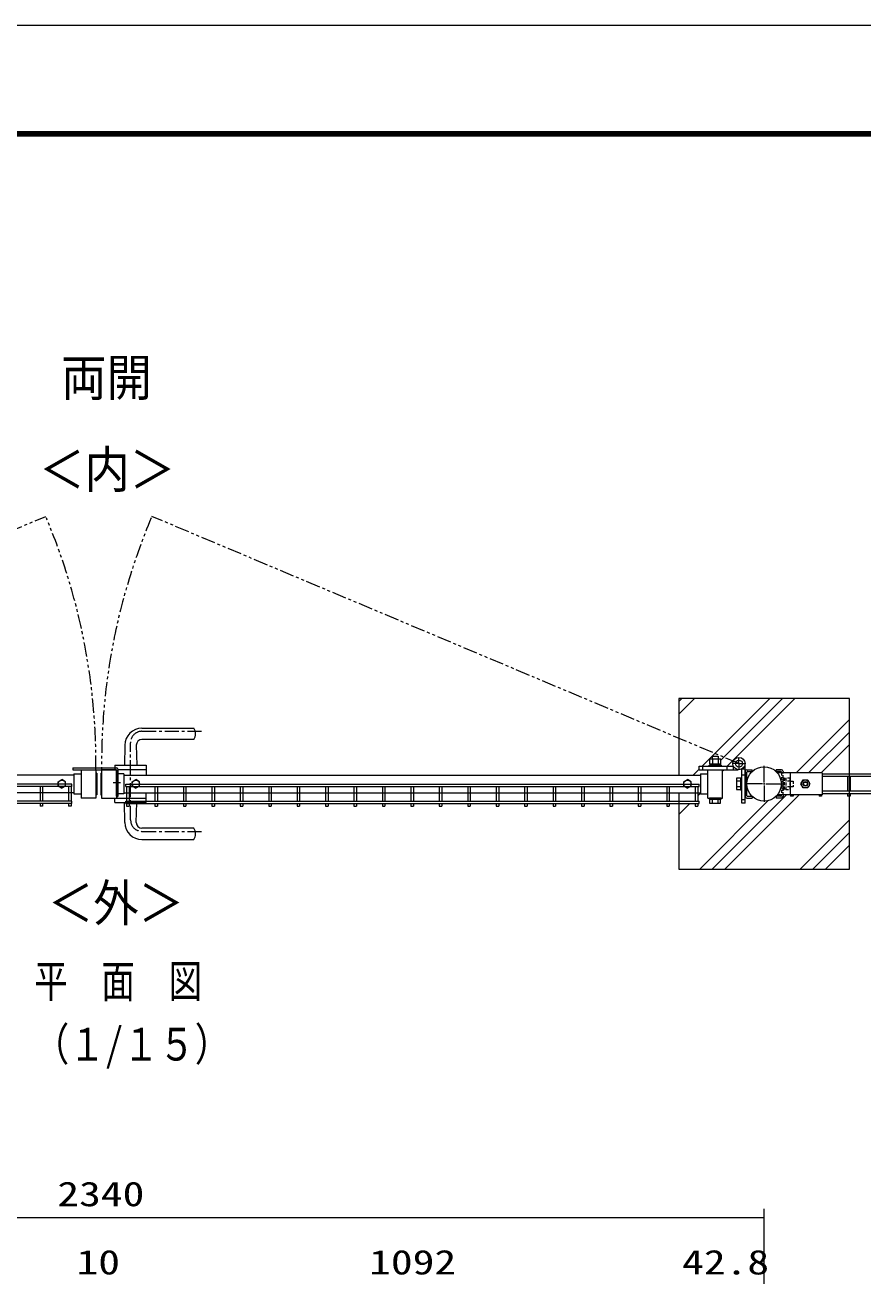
# Model space of a CAD drawing. Units: millimetres at full size; details may follow other scales. Extents: x -4455 to 4455, y -3150 to 3150.
# Drawn here: x 1147 to 2620, y 950 to 3150 of the extents above; entities that cross this region are included whole.
import ezdxf
from ezdxf.enums import TextEntityAlignment as Align

# ---------------------------------------------------------------- set-up
doc = ezdxf.new("R2010")
doc.units = ezdxf.units.MM
doc.header["$LTSCALE"] = 20
for name, pattern in [('USER1', [2, 1.25, -0.25, 0.25, -0.25]), ('USER2', [0.375, 0.25, -0.125]), ('USER3', [2.5, 1.25, -0.25, 0.25, -0.25, 0.25, -0.25])]:
    doc.linetypes.add(name, pattern=pattern)
for name, color, linetype, lineweight in [('0-0_外形線', 7, 'Continuous', 18), ('0-1_軸線', 2, 'USER1', 18), ('0-2_0', 3, 'USER2', 18), ('0-3_寸法線', 1, 'Continuous', 18), ('0-5_扉縦枠', 7, 'Continuous', 18), ('0-6_NEO', 152, 'Continuous', 18), ('0-7_丁番', 3, 'Continuous', 18), ('0-9_1', 7, 'Continuous', 18), ('0-A_2', 7, 'Continuous', 18), ('0-B_扉横枠', 7, 'Continuous', 18), ('0-C_細線', 2, 'Continuous', 18), ('0-D_ハッチング', 253, 'Continuous', 18)]:
    doc.layers.add(name, color=color, linetype=linetype, lineweight=lineweight)
doc.styles.add('ＭＳ ゴシック', font='')
doc.styles.get('ＭＳ ゴシック').set_extended_font_data('MS Gothic')

msp = doc.modelspace()

# ---------------------------------------------------------------- linework, layer by layer
at = {"layer": '0-0_外形線'}
for p, q in [((2596.67, 1965.17), (2296.67, 1965.17)), ((2296.67, 1965.17), (2296.67, 1830.67)), ((2596.67, 1665.17), (2596.67, 1965.17)), ((1352.67, 1913.17), (1443.99, 1913.17)), ((1443.99, 1893.17), (1352.67, 1893.17)), ((1322.67, 1883.17), (1321.67, 1848.17)), ((1342.67, 1883.17), (1343.67, 1848.17)), ((1271.67, 1834.17), (1271.67, 1796.17)), ((1273.27, 1834.17), (1271.67, 1834.17)), ((1273.27, 1834.17), (1273.27, 1796.17)), ((1280.07, 1834.17), (1280.07, 1796.17)), ((1280.07, 1834.17), (1281.67, 1834.17)), ((1281.67, 1834.17), (1281.67, 1796.17)), ((1305.17, 1848.17), (1305.17, 1840.17)), ((1305.17, 1848.17), (1360.17, 1848.17)), ((1360.17, 1840.17), (1310.87, 1840.17)), ((1360.17, 1848.17), (1360.17, 1830.67)), ((2352.92, 1840.17), (2378.92, 1840.17)), ((2413.23, 1837.17), (2413.23, 1793.17)), ((2416.23, 1840.17), (2425.7, 1840.17)), ((2416.42, 1794.37), (2416.42, 1835.97)), ((2417.42, 1836.97), (2425.7, 1836.97)), ((2425.7, 1836.97), (2425.7, 1840.17)), ((2477.11, 1840.17), (2467.64, 1840.17)), ((2467.64, 1836.97), (2467.64, 1840.17)), ((2475.92, 1836.97), (2467.64, 1836.97)), ((2476.92, 1834.67), (2476.92, 1835.97)), ((2480.11, 1837.17), (2480.11, 1834.67)), ((1205.17, 1818.92), (1211.67, 1822.67)), ((1205.17, 1811.42), (1205.17, 1818.92)), ((1205.17, 1811.42), (1211.67, 1807.67)), ((1218.17, 1818.92), (1211.67, 1822.67)), ((1218.17, 1811.42), (1211.67, 1807.67)), ((1218.17, 1811.42), (1218.17, 1818.92)), ((1335.17, 1818.92), (1341.67, 1822.67)), ((1335.17, 1811.42), (1335.17, 1818.92)), ((1335.17, 1811.42), (1341.67, 1807.67)), ((1348.17, 1818.92), (1341.67, 1822.67)), ((1348.17, 1811.42), (1341.67, 1807.67)), ((1348.17, 1811.42), (1348.17, 1818.92)), ((2305.22, 1818.92), (2311.72, 1822.67)), ((2305.22, 1811.42), (2305.22, 1818.92)), ((2305.22, 1811.42), (2311.72, 1807.67)), ((2318.22, 1818.92), (2311.72, 1822.67)), ((2318.22, 1811.42), (2311.72, 1807.67)), ((2318.22, 1811.42), (2318.22, 1818.92)), ((1273.27, 1796.17), (1271.67, 1796.17)), ((1280.07, 1796.17), (1281.67, 1796.17)), ((1305.17, 1782.17), (1305.17, 1790.17)), ((1308.67, 1793.37), (1308.67, 1790.17)), ((1360.17, 1782.17), (1360.17, 1799.67)), ((2296.67, 1799.67), (2296.67, 1665.17)), ((2416.23, 1790.17), (2425.7, 1790.17)), ((2417.42, 1793.37), (2425.7, 1793.37)), ((2425.7, 1793.37), (2425.7, 1790.17)), ((2475.92, 1793.37), (2467.64, 1793.37)), ((2467.64, 1793.37), (2467.64, 1790.17)), ((2477.11, 1790.17), (2467.64, 1790.17)), ((2476.92, 1794.37), (2476.92, 1795.67)), ((2480.11, 1795.67), (2480.11, 1793.17)), ((1305.17, 1782.17), (1360.17, 1782.17)), ((1322.67, 1747.17), (1321.67, 1782.17)), ((1342.67, 1747.17), (1343.67, 1782.17)), ((1443.99, 1737.17), (1352.67, 1737.17)), ((1352.67, 1717.17), (1443.99, 1717.17)), ((2296.67, 1665.17), (2596.67, 1665.17))]:
    msp.add_line(p, q, dxfattribs=at)
for centre, radius in [((2446.67, 1815.17), 30.25), ((1211.67, 1815.17), 6.5), ((1341.67, 1815.17), 6.5), ((2311.72, 1815.17), 6.5)]:
    msp.add_circle(centre, radius, dxfattribs=at)
for centre, radius, start, end in [((1352.67, 1883.17), 30, 90, 180), ((1352.67, 1883.17), 10, 90, 180), ((1426.67, 1903.17), 20, 330, 30), ((2416.23, 1837.17), 3, 90, 180), ((2417.42, 1835.97), 1, 90, 180), ((2475.92, 1835.97), 1, 0, 90), ((2477.11, 1837.17), 3, 0, 90), ((2416.23, 1793.17), 3, 180, 270), ((2417.42, 1794.37), 1, 180, 270), ((2475.92, 1794.37), 1, 270, 0), ((2477.11, 1793.17), 3, 270, 0), ((1352.67, 1747.17), 30, 180, 270), ((1352.67, 1747.17), 10, 180, 270), ((1426.67, 1727.17), 20, 330, 30)]:
    msp.add_arc(centre, radius, start, end, dxfattribs=at)
at = {"layer": '0-1_軸線'}
for p, q in [((1352.67, 1907.67), (1457.19, 1907.67)), ((1332.67, 1751.67), (1332.67, 1887.67)), ((1314.87, 1816.77), (1301.97, 1816.77)), ((1352.67, 1731.67), (1457.19, 1731.67))]:
    msp.add_line(p, q, dxfattribs=at)
for centre, start, end in [((1352.67, 1887.67), 90, 180), ((1352.67, 1751.67), 180, 270)]:
    msp.add_arc(centre, 20, start, end, dxfattribs=at)
at = {"layer": '0-2_0'}
for p, q in [((2476.92, 1834.67), (2476.92, 1795.67)), ((2480.11, 1795.67), (2480.11, 1834.67)), ((2480.13, 1825.64), (2480.13, 1804.64)), ((2480.13, 1825.64), (2482.13, 1825.64)), ((2482.13, 1804.64), (2480.13, 1804.64)), ((2482.13, 1825.64), (2482.13, 1804.64)), ((2482.13, 1824.34), (2484.63, 1824.34)), ((2484.63, 1805.94), (2482.13, 1805.94)), ((2484.63, 1824.95), (2484.63, 1805.32)), ((2492.63, 1824.95), (2484.63, 1824.95)), ((2492.63, 1820.05), (2484.63, 1820.05)), ((2492.63, 1810.23), (2484.63, 1810.23)), ((2484.63, 1805.32), (2492.63, 1805.32)), ((2492.63, 1805.32), (2492.63, 1824.95)), ((2492.63, 1820.14), (2497.63, 1820.14)), ((2497.63, 1810.14), (2492.63, 1810.14)), ((2497.63, 1820.14), (2497.63, 1810.14))]:
    msp.add_line(p, q, dxfattribs=at)
at = {"layer": '0-2_0', "linetype": 'Continuous'}
msp.add_lwpolyline([(-4455.26, 3150.03), (4454.74, 3150.03), (4454.74, -3149.97), (-4455.26, -3149.97)], close=True, dxfattribs=at)
at = {"layer": '0-2_0', "color": 7, "linetype": 'Continuous'}
for points in [[(-4155.26, 2962.53), (4154.74, 2962.53), (4154.74, -2962.47), (-4155.26, -2962.47)], [(-4153.38, 2960.66), (4152.87, 2960.66), (4152.87, -2960.59), (-4153.38, -2960.59)], [(-4151.51, 2958.78), (4150.99, 2958.78), (4150.99, -2958.72), (-4151.51, -2958.72)], [(-4149.63, 2956.91), (4149.12, 2956.91), (4149.12, -2956.84), (-4149.63, -2956.84)], [(-4147.76, 2955.03), (4147.24, 2955.03), (4147.24, -2954.97), (-4147.76, -2954.97)]]:
    msp.add_lwpolyline(points, close=True, dxfattribs=at)
at = {"layer": '0-3_寸法線'}
msp.add_line((2446.67, 623.93), (2446.67, 1067.59), dxfattribs=at)
at = {"layer": '0-3_寸法線', "color": 2}
msp.add_line((106.67, 1052.59), (2446.67, 1052.59), dxfattribs=at)
at = {"layer": '0-5_扉縦枠'}
for p, q in [((1245.67, 1840.17), (1245.67, 1790.17)), ((1245.67, 1840.17), (1271.67, 1840.17)), ((1271.67, 1840.17), (1271.67, 1790.17)), ((1281.67, 1840.17), (1281.67, 1790.17)), ((1307.67, 1840.17), (1281.67, 1840.17)), ((1307.67, 1840.17), (1307.67, 1790.17)), ((2347.67, 1790.17), (2347.67, 1840.17)), ((2373.67, 1790.17), (2373.67, 1840.17)), ((1271.67, 1790.17), (1245.67, 1790.17)), ((1281.67, 1790.17), (1360.17, 1790.17)), ((2347.67, 1790.17), (2373.67, 1790.17))]:
    msp.add_line(p, q, dxfattribs=at)
at = {"layer": '0-6_NEO'}
for p, q in [((3067.23, 1832.42), (2548.52, 1832.42)), ((3067.23, 1827.92), (2548.52, 1827.92)), ((2593.22, 1827.92), (2593.22, 1802.42)), ((2597.72, 1827.92), (2597.72, 1802.42)), ((1229.2, 1814.92), (220.67, 1814.92)), ((1229.2, 1810.42), (220.67, 1810.42)), ((1173.42, 1810.42), (1173.42, 1784.92)), ((1177.92, 1810.42), (1177.92, 1784.92)), ((1223.42, 1810.42), (1223.42, 1784.92)), ((1227.92, 1810.42), (1227.92, 1784.92)), ((1229.2, 1810.42), (1229.2, 1814.92)), ((1324.15, 1814.92), (2332.67, 1814.92)), ((1324.15, 1810.42), (1324.15, 1814.92)), ((1324.15, 1810.42), (2332.67, 1810.42)), ((1325.42, 1810.42), (1325.42, 1784.92)), ((1329.92, 1810.42), (1329.92, 1784.92)), ((1375.42, 1810.42), (1375.42, 1784.92)), ((1379.92, 1810.42), (1379.92, 1784.92)), ((1425.42, 1810.42), (1425.42, 1784.92)), ((1429.92, 1810.42), (1429.92, 1784.92)), ((1475.42, 1810.42), (1475.42, 1784.92)), ((1479.92, 1810.42), (1479.92, 1784.92)), ((1525.42, 1810.42), (1525.42, 1784.92)), ((1529.92, 1810.42), (1529.92, 1784.92)), ((1575.42, 1810.42), (1575.42, 1784.92)), ((1579.92, 1810.42), (1579.92, 1784.92)), ((1625.42, 1810.42), (1625.42, 1784.92)), ((1629.92, 1810.42), (1629.92, 1784.92)), ((1675.42, 1810.42), (1675.42, 1784.92)), ((1679.92, 1810.42), (1679.92, 1784.92)), ((1725.42, 1810.42), (1725.42, 1784.92)), ((1729.92, 1810.42), (1729.92, 1784.92)), ((1775.42, 1810.42), (1775.42, 1784.92)), ((1779.92, 1810.42), (1779.92, 1784.92)), ((1825.42, 1810.42), (1825.42, 1784.92)), ((1829.92, 1810.42), (1829.92, 1784.92)), ((1875.42, 1810.42), (1875.42, 1784.92)), ((1879.92, 1810.42), (1879.92, 1784.92)), ((1925.42, 1810.42), (1925.42, 1784.92)), ((1929.92, 1810.42), (1929.92, 1784.92)), ((1975.42, 1810.42), (1975.42, 1784.92)), ((1979.92, 1810.42), (1979.92, 1784.92)), ((2025.42, 1810.42), (2025.42, 1784.92)), ((2029.92, 1810.42), (2029.92, 1784.92)), ((2075.42, 1810.42), (2075.42, 1784.92)), ((2079.92, 1810.42), (2079.92, 1784.92)), ((2125.42, 1810.42), (2125.42, 1784.92)), ((2129.92, 1810.42), (2129.92, 1784.92)), ((2175.42, 1810.42), (2175.42, 1784.92)), ((2179.92, 1810.42), (2179.92, 1784.92)), ((2225.42, 1810.42), (2225.42, 1784.92)), ((2229.92, 1810.42), (2229.92, 1784.92)), ((2275.42, 1810.42), (2275.42, 1784.92)), ((2279.92, 1810.42), (2279.92, 1784.92)), ((2325.42, 1810.42), (2325.42, 1784.92)), ((2329.92, 1810.42), (2329.92, 1784.92)), ((2332.67, 1810.42), (2332.67, 1814.92)), ((1229.2, 1784.92), (220.67, 1784.92)), ((1229.2, 1780.42), (1229.2, 1784.92)), ((1324.15, 1784.92), (2332.67, 1784.92)), ((1324.15, 1780.42), (1324.15, 1784.92)), ((2332.67, 1780.42), (2332.67, 1784.92)), ((2493.22, 1795.67), (2493.22, 1793.42)), ((2497.72, 1793.42), (2493.22, 1793.42)), ((2497.72, 1795.67), (2497.72, 1793.42)), ((2543.22, 1795.67), (2543.22, 1793.42)), ((2547.72, 1793.42), (2543.22, 1793.42)), ((2547.72, 1795.67), (2547.72, 1793.42)), ((3067.23, 1802.42), (2548.52, 1802.42)), ((3067.23, 1797.92), (2548.52, 1797.92)), ((2593.22, 1797.92), (2593.22, 1793.42)), ((2597.72, 1793.42), (2593.22, 1793.42)), ((2597.72, 1797.92), (2597.72, 1793.42)), ((1229.2, 1780.42), (220.67, 1780.42)), ((1173.42, 1780.42), (1173.42, 1775.92)), ((1177.92, 1775.92), (1173.42, 1775.92)), ((1177.92, 1780.42), (1177.92, 1775.92)), ((1223.42, 1780.42), (1223.42, 1775.92)), ((1227.92, 1775.92), (1223.42, 1775.92)), ((1227.92, 1780.42), (1227.92, 1775.92)), ((1324.15, 1780.42), (2332.67, 1780.42)), ((1325.42, 1780.42), (1325.42, 1775.92)), ((1325.42, 1775.92), (1329.92, 1775.92)), ((1329.92, 1780.42), (1329.92, 1775.92)), ((1375.42, 1780.42), (1375.42, 1775.92)), ((1375.42, 1775.92), (1379.92, 1775.92)), ((1379.92, 1780.42), (1379.92, 1775.92)), ((1425.42, 1780.42), (1425.42, 1775.92)), ((1425.42, 1775.92), (1429.92, 1775.92)), ((1429.92, 1780.42), (1429.92, 1775.92)), ((1475.42, 1780.42), (1475.42, 1775.92)), ((1475.42, 1775.92), (1479.92, 1775.92)), ((1479.92, 1780.42), (1479.92, 1775.92)), ((1525.42, 1780.42), (1525.42, 1775.92)), ((1525.42, 1775.92), (1529.92, 1775.92)), ((1529.92, 1780.42), (1529.92, 1775.92)), ((1575.42, 1780.42), (1575.42, 1775.92)), ((1575.42, 1775.92), (1579.92, 1775.92)), ((1579.92, 1780.42), (1579.92, 1775.92)), ((1625.42, 1780.42), (1625.42, 1775.92)), ((1625.42, 1775.92), (1629.92, 1775.92)), ((1629.92, 1780.42), (1629.92, 1775.92)), ((1675.42, 1780.42), (1675.42, 1775.92)), ((1675.42, 1775.92), (1679.92, 1775.92)), ((1679.92, 1780.42), (1679.92, 1775.92)), ((1725.42, 1780.42), (1725.42, 1775.92)), ((1725.42, 1775.92), (1729.92, 1775.92)), ((1729.92, 1780.42), (1729.92, 1775.92)), ((1775.42, 1780.42), (1775.42, 1775.92)), ((1775.42, 1775.92), (1779.92, 1775.92)), ((1779.92, 1780.42), (1779.92, 1775.92)), ((1825.42, 1780.42), (1825.42, 1775.92)), ((1825.42, 1775.92), (1829.92, 1775.92)), ((1829.92, 1780.42), (1829.92, 1775.92)), ((1875.42, 1780.42), (1875.42, 1775.92)), ((1875.42, 1775.92), (1879.92, 1775.92)), ((1879.92, 1780.42), (1879.92, 1775.92)), ((1925.42, 1780.42), (1925.42, 1775.92)), ((1925.42, 1775.92), (1929.92, 1775.92)), ((1929.92, 1780.42), (1929.92, 1775.92)), ((1975.42, 1780.42), (1975.42, 1775.92)), ((1975.42, 1775.92), (1979.92, 1775.92)), ((1979.92, 1780.42), (1979.92, 1775.92)), ((2025.42, 1780.42), (2025.42, 1775.92)), ((2025.42, 1775.92), (2029.92, 1775.92)), ((2029.92, 1780.42), (2029.92, 1775.92)), ((2075.42, 1780.42), (2075.42, 1775.92)), ((2075.42, 1775.92), (2079.92, 1775.92)), ((2079.92, 1780.42), (2079.92, 1775.92)), ((2125.42, 1780.42), (2125.42, 1775.92)), ((2125.42, 1775.92), (2129.92, 1775.92)), ((2129.92, 1780.42), (2129.92, 1775.92)), ((2175.42, 1780.42), (2175.42, 1775.92)), ((2175.42, 1775.92), (2179.92, 1775.92)), ((2179.92, 1780.42), (2179.92, 1775.92)), ((2229.92, 1780.42), (2229.92, 1775.92)), ((2275.42, 1780.42), (2275.42, 1775.92)), ((2275.42, 1775.92), (2279.92, 1775.92)), ((2279.92, 1780.42), (2279.92, 1775.92)), ((2329.92, 1780.42), (2329.92, 1775.92))]:
    msp.add_line(p, q, dxfattribs=at)
for points in [[(2225.42, 1780.42), (2225.42, 1775.92), (2229.92, 1775.92)], [(2325.42, 1780.42), (2325.42, 1775.92), (2329.92, 1775.92)]]:
    msp.add_lwpolyline(points, dxfattribs=at)
at = {"layer": '0-7_丁番'}
for p, q in [((2370.5, 1858.67), (2350.87, 1858.67)), ((2350.87, 1858.67), (2350.87, 1850.67)), ((2350.87, 1850.67), (2370.5, 1850.67)), ((2351.48, 1848.17), (2351.48, 1850.67)), ((2355.68, 1863.67), (2365.68, 1863.67)), ((2355.68, 1858.67), (2355.68, 1863.67)), ((2355.78, 1858.67), (2355.78, 1850.67)), ((2365.59, 1858.67), (2365.59, 1850.67)), ((2365.68, 1863.67), (2365.68, 1858.67)), ((2369.88, 1850.67), (2369.88, 1848.17)), ((2370.5, 1850.67), (2370.5, 1858.67)), ((2413.23, 1781.33), (2413.23, 1849.11)), ((1230.87, 1843.37), (1307.67, 1843.37)), ((1230.87, 1843.37), (1230.87, 1840.17)), ((1230.87, 1840.17), (1307.67, 1840.17)), ((1307.67, 1793.37), (1307.67, 1840.17)), ((1310.87, 1793.37), (1310.87, 1840.17)), ((2332.67, 1846.17), (2392.58, 1846.17)), ((2332.67, 1840.17), (2332.67, 1846.17)), ((2332.67, 1840.17), (2400.45, 1840.17)), ((2350.18, 1848.17), (2371.18, 1848.17)), ((2350.18, 1846.17), (2350.18, 1848.17)), ((2350.18, 1846.17), (2371.18, 1846.17)), ((2371.18, 1848.17), (2371.18, 1846.17)), ((2392.67, 1840.17), (2392.67, 1846.17)), ((2413.23, 1841.33), (2407.23, 1841.33)), ((2407.23, 1781.33), (2407.23, 1841.24)), ((2405.23, 1820.05), (2398.23, 1820.05)), ((2405.23, 1810.23), (2398.23, 1810.23)), ((2405.23, 1825.64), (2407.23, 1825.64)), ((1307.67, 1793.37), (1310.87, 1793.37)), ((2349.83, 1790.17), (2349.83, 1788.17)), ((2349.83, 1788.17), (2370.83, 1788.17)), ((2370.83, 1790.17), (2350.51, 1790.17)), ((2350.51, 1788.17), (2350.51, 1781.17)), ((2355.42, 1788.17), (2355.42, 1781.17)), ((2365.24, 1788.17), (2365.24, 1781.17)), ((2370.14, 1781.17), (2370.14, 1788.17)), ((2370.83, 1788.17), (2370.83, 1790.17)), ((2350.51, 1781.17), (2370.14, 1781.17)), ((2413.23, 1781.33), (2407.23, 1781.33))]:
    msp.add_line(p, q, dxfattribs=at)
at = {"layer": '0-7_丁番', "color": 2}
for p, q in [((2402.19, 1850.85), (2391.43, 1850.85)), ((2402.29, 1850.85), (2402.47, 1850.85)), ((2402.38, 1851.03), (2402.38, 1861.79)), ((2402.38, 1850.76), (2402.38, 1850.94)), ((2402.38, 1850.67), (2402.38, 1839.91)), ((2402.55, 1850.85), (2413.31, 1850.85))]:
    msp.add_line(p, q, dxfattribs=at)
at = {"layer": '0-7_丁番', "color": 4}
for p, q in [((2338.67, 1840.17), (2338.67, 1846.19)), ((2381.67, 1840.17), (2381.67, 1846.17)), ((2413.23, 1830.33), (2407.22, 1830.33)), ((2413.23, 1787.33), (2407.21, 1787.33))]:
    msp.add_line(p, q, dxfattribs=at)
at = {"layer": '0-7_丁番'}
for points in [[(2405.23, 1824.95), (2398.23, 1824.95), (2398.23, 1805.32), (2405.23, 1805.32)], [(2405.23, 1825.64), (2405.23, 1804.64), (2407.23, 1804.64)]]:
    msp.add_lwpolyline(points, dxfattribs=at)
for radius in [10.85, 6.15]:
    msp.add_circle((2402.37, 1850.85), radius, dxfattribs=at)
msp.add_arc((1307.67, 1840.17), 3.2, 0, 90, dxfattribs=at)
at = {"layer": '0-9_1'}
for p, q in [((2548.52, 1834.67), (2469.8, 1834.67)), ((2492.42, 1834.67), (2492.42, 1795.67)), ((2548.52, 1834.67), (2548.52, 1795.67)), ((2548.52, 1795.67), (2469.8, 1795.67))]:
    msp.add_line(p, q, dxfattribs=at)
at = {"layer": '0-A_2'}
for p, q in [((2511.27, 1815.17), (2515.27, 1822.1)), ((2515.27, 1808.24), (2511.27, 1815.17)), ((2515.27, 1822.1), (2523.27, 1822.1)), ((2523.27, 1808.24), (2515.27, 1808.24)), ((2523.27, 1822.1), (2527.27, 1815.17)), ((2527.27, 1815.17), (2523.27, 1808.24))]:
    msp.add_line(p, q, dxfattribs=at)
for radius in [6.93, 3.2]:
    msp.add_circle((2519.27, 1815.17), radius, dxfattribs=at)
at = {"layer": '0-A_2', "color": 4}
msp.add_circle((2519.27, 1815.17), 4, dxfattribs=at)
at = {"layer": '0-B_扉横枠'}
for p, q in [((1232.67, 1830.67), (218.67, 1830.67)), ((1232.67, 1832.62), (1232.67, 1797.72)), ((1232.67, 1832.62), (1245.67, 1832.62)), ((1320.67, 1832.62), (1310.87, 1832.62)), ((1320.67, 1832.62), (1320.67, 1797.72)), ((1320.67, 1830.67), (2334.67, 1830.67)), ((2334.67, 1832.62), (2347.67, 1832.62)), ((2334.67, 1832.62), (2334.67, 1797.72)), ((1232.67, 1799.67), (218.67, 1799.67)), ((1232.67, 1797.72), (1245.67, 1797.72)), ((1320.67, 1797.72), (1310.87, 1797.72)), ((1320.67, 1799.67), (2334.67, 1799.67)), ((2334.67, 1797.72), (2347.67, 1797.72))]:
    msp.add_line(p, q, dxfattribs=at)
at = {"layer": '0-C_細線'}
for p, q in [((2446.67, 1817.87), (2446.67, 1846.77)), ((2443.97, 1815.17), (2415.07, 1815.17)), ((2445.32, 1815.17), (2448.02, 1815.17)), ((2446.67, 1813.82), (2446.67, 1816.52)), ((2446.67, 1812.47), (2446.67, 1783.57)), ((2449.37, 1815.17), (2478.27, 1815.17))]:
    msp.add_line(p, q, dxfattribs=at)
at = {"layer": '0-D_ハッチング', "linetype": 'USER3'}
for p, q in [((150.79, 1850.85), (1183.37, 2285.7)), ((2402.55, 1850.85), (1369.97, 2285.7))]:
    msp.add_line(p, q, dxfattribs=at)
at = {"layer": '0-D_ハッチング'}
for p, q in [((2296.67, 1959.92), (2301.92, 1965.17)), ((2296.67, 1937.83), (2324.02, 1965.17)), ((2391.23, 1855.61), (2500.79, 1965.17)), ((2502.87, 1834.67), (2596.67, 1928.47)), ((2524.97, 1834.67), (2596.67, 1906.37)), ((2547.07, 1834.67), (2596.67, 1884.27)), ((2381.79, 1846.17), (2391.23, 1855.61)), ((2322.1, 1830.67), (2332.67, 1841.24)), ((2346.14, 1832.62), (2347.67, 1834.15)), ((2373.67, 1838.05), (2375.79, 1840.17)), ((2329.92, 1794.3), (2334.67, 1799.05)), ((2333.37, 1665.17), (2454.03, 1785.83)), ((2355.47, 1665.17), (2485.97, 1795.67)), ((2377.57, 1665.17), (2508.07, 1795.67)), ((2296.67, 1761.05), (2316.04, 1780.42)), ((2510.15, 1665.17), (2596.67, 1751.69)), ((2532.25, 1665.17), (2596.67, 1729.59)), ((2554.35, 1665.17), (2596.67, 1707.5))]:
    msp.add_line(p, q, dxfattribs=at)
for points in [[(2337.6, 1846.17), (2360.14, 1868.71), (2456.6, 1965.17)], [(2370.5, 1856.98), (2375.69, 1862.16), (2478.69, 1965.17)]]:
    msp.add_lwpolyline(points, dxfattribs=at)
at = {"layer": '0-D_ハッチング', "linetype": 'USER3'}
for centre, start, end in [((158.24, 1851.03), 359.45045, 22.82564), ((2395.1, 1851.03), 157.17436, 180.54955)]:
    msp.add_arc(centre, 1113.48, start, end, dxfattribs=at)

# ---------------------------------------------------------------- texts
at = {"layer": '0-0_外形線', "style": 'ＭＳ ゴシック', "width": 0.9}
for s, p in [('両開', (1210.52, 2477.95)), ('＜内＞', (1171.82, 2316.21)), ('＜外＞', (1187.26, 1553.65))]:
    msp.add_text(s, height=64.96, dxfattribs=at).set_placement(p, align=Align.BOTTOM_LEFT)
at = {"layer": '0-3_寸法線', "color": 3, "style": 'ＭＳ ゴシック', "width": 1.3}
for s, p in [('2340', (1203.81, 1059.26)), ('10', (1237.51, 939.26)), ('1092', (1752.08, 939.26)), ('42.8', (2302.42, 939.26))]:
    msp.add_text(s, height=43.26, dxfattribs=at).set_placement(p, align=Align.BOTTOM_LEFT)
at = {"layer": '0-9_1', "style": 'ＭＳ ゴシック'}
for s, width, p in [('平\u3000面\u3000図', 0.75, (1162.97, 1421.88)), ('（１/１５）', 0.8, (1161.76, 1311.08))]:
    msp.add_text(s, height=57.77, dxfattribs=dict(at, width=width)).set_placement(p, align=Align.BOTTOM_LEFT)

doc.saveas('drawing.dxf')
